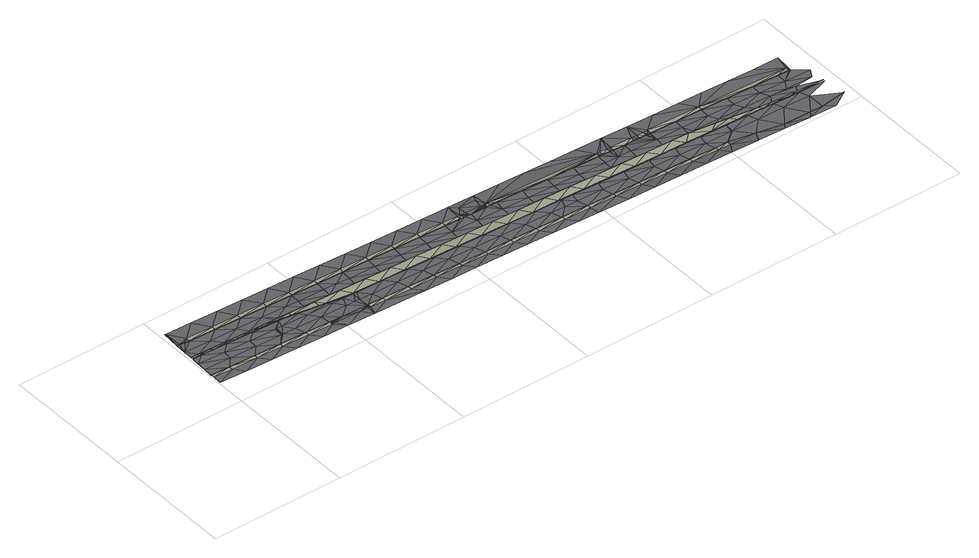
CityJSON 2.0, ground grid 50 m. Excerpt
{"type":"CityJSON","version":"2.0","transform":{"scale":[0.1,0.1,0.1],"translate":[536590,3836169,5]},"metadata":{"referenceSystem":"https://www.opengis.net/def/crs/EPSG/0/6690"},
"CityObjects":{
"road1":{"type":"Road","attributes":{"RoadStructureAttribute.sectionType":"1"},"geometry":[{"type":"MultiSurface","lod":"3","boundaries":[[[0,1,2]],[[3,4,1]],[[5,6,4]],[[7,8,9]],[[10,6,5]],[[11,12,13]],[[2,14,0]],[[1,0,3]],[[15,8,7]],[[5,4,3]],[[16,17,15]],[[18,12,11]],[[17,19,20]],[[20,21,13]],[[22,23,18]],[[7,16,15]],[[9,10,24]],[[24,10,5]],[[25,26,27]],[[28,29,26]],[[27,23,22]],[[30,27,22]],[[9,31,7]],[[25,27,30]],[[18,32,22]],[[28,26,25]],[[24,31,9]],[[16,33,17]],[[22,32,30]],[[34,25,30]],[[35,36,29]],[[25,34,28]],[[29,28,35]],[[11,37,18]],[[32,38,30]],[[11,13,21]],[[18,39,32]],[[30,38,34]],[[28,40,35]],[[17,33,19]],[[32,41,38]],[[3,42,5]],[[21,20,19]],[[28,34,40]],[[34,38,41]],[[43,0,14]],[[41,40,34]],[[41,32,39]],[[18,37,39]],[[21,44,11]],[[31,45,7]],[[3,0,43]],[[43,42,3]],[[42,46,5]],[[47,35,40]],[[16,7,45]],[[24,5,46]],[[39,48,41]],[[11,44,37]],[[49,40,41]],[[50,33,16]],[[33,51,19]],[[37,48,39]],[[24,52,31]],[[45,50,16]],[[43,14,53]],[[48,54,41]],[[50,55,33]],[[21,19,56]],[[21,56,44]],[[52,24,46]],[[52,57,31]],[[40,49,47]],[[44,58,37]],[[49,41,54]],[[45,31,57]],[[33,55,51]],[[56,19,51]],[[43,59,42]],[[53,60,43]],[[37,58,48]],[[57,61,45]],[[62,44,56]],[[46,42,59]],[[59,63,46]],[[49,64,47]],[[65,55,50]],[[55,66,51]],[[50,45,61]],[[52,46,63]],[[48,67,54]],[[44,62,58]],[[54,68,49]],[[61,65,50]],[[65,66,55]],[[59,43,60]],[[58,69,48]],[[52,70,57]],[[53,71,60]],[[66,72,51]],[[56,51,73]],[[70,52,63]],[[57,74,61]],[[70,74,57]],[[49,68,64]],[[62,56,73]],[[62,75,58]],[[48,69,67]],[[68,54,67]],[[73,51,72]],[[76,59,60]],[[61,77,65]],[[78,70,63]],[[65,79,66]],[[80,63,59]],[[81,60,71]],[[58,75,69]],[[74,77,61]],[[82,62,73]],[[66,79,72]],[[83,79,65]],[[68,84,64]],[[70,78,74]],[[78,85,74]],[[78,63,80]],[[78,86,85]],[[69,87,67]],[[62,82,75]],[[88,68,67]],[[77,74,85]],[[76,60,81]],[[83,65,77]],[[75,87,69]],[[80,59,76]],[[77,85,86]],[[71,89,81]],[[86,78,90]],[[79,91,72]],[[90,78,80]],[[87,92,67]],[[82,93,75]],[[73,72,94]],[[73,94,82]],[[68,88,84]],[[95,83,77]],[[90,96,86]],[[93,97,75]],[[83,98,79]],[[86,99,77]],[[67,92,88]],[[94,72,91]],[[100,76,81]],[[95,98,83]],[[89,101,81]],[[76,102,80]],[[93,82,94]],[[103,90,80]],[[75,97,87]],[[79,98,91]],[[94,104,93]],[[95,77,99]],[[88,105,84]],[[99,86,96]],[[87,106,92]],[[90,103,96]],[[107,88,92]],[[93,104,97]],[[81,101,100]],[[76,100,102]],[[98,108,91]],[[103,80,102]],[[95,109,98]],[[97,110,87]],[[111,95,99]],[[101,89,112]],[[113,100,101]],[[114,113,101]],[[115,114,101]],[[116,117,101]],[[118,102,100]],[[119,115,101]],[[117,120,101]],[[120,119,101]],[[100,113,118]],[[104,121,97]],[[111,109,95]],[[113,122,118]],[[94,91,123]],[[113,114,122]],[[114,124,122]],[[114,115,124]],[[115,125,124]],[[125,115,119]],[[119,126,125]],[[120,117,126]],[[119,120,126]],[[127,99,96]],[[94,123,104]],[[116,101,112]],[[128,102,118]],[[88,107,105]],[[128,122,124]],[[103,129,96]],[[87,110,106]],[[92,106,107]],[[97,121,110]],[[118,122,128]],[[103,102,128]],[[117,116,128]],[[98,109,108]],[[123,91,108]],[[124,125,128]],[[126,117,128]],[[125,126,128]],[[130,116,112]],[[111,99,127]],[[104,131,121]],[[123,131,104]],[[132,103,128]],[[111,133,109]],[[109,133,108]],[[107,134,105]],[[127,96,129]],[[135,133,111]],[[121,136,110]],[[128,116,130]],[[135,111,127]],[[110,137,106]],[[103,132,129]],[[106,138,107]],[[131,136,121]],[[133,139,108]],[[129,140,127]],[[136,137,110]],[[130,112,141]],[[137,142,106]],[[135,143,133]],[[144,145,128]],[[123,108,139]],[[132,140,129]],[[123,146,131]],[[128,130,147]],[[140,148,127]],[[132,128,145]],[[134,107,138]],[[135,127,148]],[[149,130,141]],[[128,147,144]],[[150,143,135]],[[106,142,138]],[[132,151,140]],[[123,139,146]],[[130,149,152]],[[130,152,153]],[[130,153,154]],[[130,154,155]],[[130,155,147]],[[151,132,145]],[[149,141,156]],[[156,152,149]],[[133,143,139]],[[157,154,153]],[[156,153,152]],[[131,158,136]],[[156,157,153]],[[157,159,154]],[[155,154,159]],[[156,159,157]],[[151,148,140]],[[155,159,160]],[[147,155,160]],[[160,159,156]],[[161,160,156]],[[147,160,161]],[[150,135,148]],[[144,147,161]],[[156,162,161]],[[162,145,144]],[[144,161,162]],[[163,156,141]],[[164,151,145]],[[146,165,131]],[[136,158,137]],[[138,166,134]],[[151,164,148]],[[167,162,156]],[[168,164,145]],[[169,148,164]],[[137,170,142]],[[131,165,158]],[[148,169,150]],[[142,171,138]],[[167,172,145]],[[145,162,167]],[[158,170,137]],[[164,168,169]],[[143,173,139]],[[167,156,163]],[[168,145,172]],[[170,174,142]],[[175,143,150]],[[169,175,150]],[[165,176,158]],[[146,139,177]],[[146,177,165]],[[168,178,169]],[[138,171,166]],[[175,179,143]],[[171,142,174]],[[158,176,170]],[[177,139,173]],[[163,180,167]],[[181,168,172]],[[167,182,172]],[[143,179,173]],[[163,141,183]],[[165,184,176]],[[177,184,165]],[[169,178,175]],[[171,185,166]],[[183,186,163]],[[176,187,170]],[[168,181,178]],[[170,188,174]],[[189,171,174]],[[184,187,176]],[[163,186,180]],[[179,190,173]],[[181,172,182]],[[167,180,182]],[[187,188,170]],[[188,191,174]],[[175,192,179]],[[178,193,175]],[[177,173,194]],[[177,194,184]],[[171,189,185]],[[181,195,178]],[[193,192,175]],[[174,191,189]],[[194,173,190]],[[186,196,180]],[[197,181,182]],[[180,198,182]],[[179,192,190]],[[199,186,183]],[[184,200,187]],[[194,200,184]],[[178,195,193]],[[187,201,188]],[[202,185,189]],[[181,197,195]],[[188,203,191]],[[191,204,189]],[[200,201,187]],[[186,199,196]],[[192,205,190]],[[197,182,198]],[[180,196,198]],[[201,203,188]],[[199,183,206]],[[203,207,191]],[[193,208,192]],[[195,209,193]],[[194,190,210]],[[194,210,200]],[[202,189,204]],[[211,195,197]],[[209,208,193]],[[191,207,204]],[[210,190,205]],[[199,212,196]],[[213,197,198]],[[196,212,198]],[[206,214,199]],[[192,208,205]],[[200,215,201]],[[210,215,200]],[[195,211,209]],[[212,216,198]],[[201,217,203]],[[218,202,204]],[[197,213,211]],[[203,219,207]],[[220,204,207]],[[215,217,201]],[[199,214,212]],[[208,221,205]],[[213,198,216]],[[217,219,203]],[[214,206,222]],[[219,223,207]],[[224,208,209]],[[211,224,209]],[[210,205,225]],[[210,225,215]],[[213,226,211]],[[218,204,220]],[[224,227,208]],[[220,207,223]],[[225,205,221]],[[214,228,212]],[[229,213,216]],[[212,228,216]],[[208,227,221]],[[230,214,222]],[[215,231,217]],[[225,231,215]],[[211,226,224]],[[228,232,216]],[[217,233,219]],[[234,218,220]],[[213,229,226]],[[219,235,223]],[[223,236,220]],[[231,233,217]],[[214,230,228]],[[227,237,221]],[[229,216,232]],[[222,238,230]],[[233,235,219]],[[235,239,223]],[[224,240,227]],[[226,241,224]],[[225,221,242]],[[225,242,231]],[[220,236,234]],[[229,243,226]],[[241,240,224]],[[236,223,239]],[[242,221,237]],[[230,244,228]],[[245,229,232]],[[228,246,232]],[[227,240,237]],[[247,230,238]],[[231,248,233]],[[242,248,231]],[[226,243,241]],[[235,249,239]],[[250,234,236]],[[239,251,236]],[[229,245,243]],[[235,233,252]],[[248,253,233]],[[230,247,244]],[[240,254,237]],[[245,232,246]],[[228,244,246]],[[238,255,247]],[[235,252,249]],[[233,256,252]],[[251,239,249]],[[257,240,241]],[[250,236,251]],[[243,257,241]],[[233,253,256]],[[242,237,254]],[[252,256,249]],[[249,258,251]],[[242,259,248]],[[245,260,243]],[[258,249,256]],[[251,258,250]],[[257,261,240]],[[262,263,258]],[[258,256,262]],[[263,264,258]],[[264,265,258]],[[265,266,258]],[[266,267,258]],[[242,254,259]],[[258,268,250]],[[253,269,256]],[[247,270,244]],[[269,263,262]],[[271,245,246]],[[244,270,246]],[[269,264,263]],[[262,256,269]],[[269,265,264]],[[240,261,254]],[[258,267,268]],[[272,247,255]],[[269,266,265]],[[269,267,266]],[[248,273,253]],[[259,273,248]],[[243,260,257]],[[268,274,250]],[[253,275,269]],[[276,267,269]],[[270,277,246]],[[245,271,260]],[[268,267,276]],[[278,279,269]],[[280,278,269]],[[279,276,269]],[[281,280,269]],[[282,281,269]],[[283,282,269]],[[273,284,253]],[[247,272,270]],[[261,285,254]],[[271,246,277]],[[269,275,283]],[[268,276,286]],[[253,284,275]],[[272,255,287]],[[288,261,257]],[[260,288,257]],[[280,289,278]],[[278,289,279]],[[268,286,274]],[[259,254,285]],[[289,276,279]],[[281,289,280]],[[282,289,281]],[[289,282,283]],[[289,283,275]],[[259,290,273]],[[276,289,286]],[[271,291,260]],[[275,292,289]],[[275,293,292]],[[286,289,274]],[[288,294,261]],[[275,284,293]],[[259,285,290]],[[293,295,292]],[[284,295,293]],[[272,296,270]],[[297,271,277]],[[270,298,277]],[[289,292,299]],[[295,299,292]],[[261,294,285]],[[300,272,287]],[[273,301,284]],[[289,302,274]],[[288,260,291]],[[299,303,289]],[[301,273,290]],[[284,304,295]],[[271,297,291]],[[295,305,299]],[[301,304,284]],[[272,300,296]],[[294,306,285]],[[297,277,298]],[[270,296,298]],[[304,305,295]],[[300,287,307]],[[305,303,299]],[[308,294,288]],[[291,308,288]],[[290,285,309]],[[290,309,301]],[[297,310,291]],[[311,297,298]],[[308,312,294]],[[289,313,302]],[[309,285,306]],[[300,314,296]],[[296,314,298]],[[294,312,306]],[[315,300,307]],[[301,316,304]],[[309,316,301]],[[310,297,311]],[[291,310,308]],[[314,317,298]],[[304,318,305]],[[289,303,319]],[[311,298,317]],[[305,319,303]],[[316,318,304]],[[315,307,320]],[[300,315,314]],[[312,321,306]],[[311,322,310]],[[319,323,289]],[[310,324,308]],[[318,325,305]],[[322,311,317]],[[326,312,308]],[[322,324,310]],[[309,306,321]],[[309,327,316]],[[324,326,308]],[[305,325,319]],[[326,328,312]],[[329,315,320]],[[309,321,327]],[[330,314,315]],[[289,323,313]],[[314,331,317]],[[332,322,317]],[[312,328,321]],[[322,332,324]],[[316,333,318]],[[327,333,316]],[[318,334,325]],[[325,335,319]],[[324,336,326]],[[333,334,318]],[[315,329,330]],[[328,337,321]],[[329,320,338]],[[314,330,331]],[[332,317,331]],[[336,324,332]],[[334,335,325]],[[335,339,319]],[[340,328,326]],[[327,321,341]],[[323,342,313]],[[327,341,333]],[[340,343,328]],[[340,326,336]],[[341,321,337]],[[329,344,330]],[[330,344,331]],[[345,332,331]],[[346,329,338]],[[328,343,337]],[[332,345,336]],[[323,319,339]],[[333,347,334]],[[344,348,331]],[[347,333,341]],[[334,349,335]],[[335,350,339]],[[336,351,340]],[[347,349,334]],[[344,329,346]],[[343,352,337]],[[345,331,348]],[[323,353,342]],[[346,338,354]],[[351,336,345]],[[349,350,335]],[[350,355,339]],[[356,343,340]],[[341,337,357]],[[347,341,357]],[[356,358,343]],[[356,340,351]],[[339,355,323]],[[357,337,352]],[[354,359,346]],[[346,360,344]],[[344,361,348]],[[362,345,348]],[[343,358,352]],[[347,363,349]],[[345,362,351]],[[355,350,364]],[[364,323,355]],[[350,365,364]],[[349,363,350]],[[323,364,365]],[[350,366,365]],[[323,367,353]],[[368,347,357]],[[323,365,369]],[[350,363,366]],[[366,370,365]],[[371,369,365]],[[351,372,356]],[[347,368,363]],[[370,371,365]],[[366,363,373]],[[360,346,359]],[[366,373,370]],[[358,374,352]],[[344,360,361]],[[362,348,361]],[[359,354,375]],[[373,376,370]],[[372,351,362]],[[323,369,367]],[[373,363,377]],[[378,358,356]],[[373,377,376]],[[371,370,379]],[[370,376,379]],[[368,380,363]],[[369,371,367]],[[357,352,381]],[[363,382,377]],[[372,378,356]],[[377,382,376]],[[371,379,367]],[[383,379,376]],[[368,357,381]],[[378,384,358]],[[382,383,376]],[[363,380,382]],[[381,352,374]],[[375,385,359]],[[359,386,360]],[[360,387,361]],[[388,362,361]],[[383,389,379]],[[379,389,367]],[[358,384,374]],[[362,388,372]],[[368,390,380]],[[381,390,368]],[[382,391,383]],[[380,392,382]],[[389,393,367]],[[388,394,372]],[[382,395,391]],[[389,383,391]],[[390,392,380]],[[386,359,385]],[[384,396,374]],[[360,386,387]],[[388,361,387]],[[375,397,385]],[[382,392,395]],[[378,372,394]],[[395,398,391]],[[389,391,398]],[[399,384,378]],[[395,400,398]],[[392,400,395]],[[389,398,401]],[[381,374,402]],[[394,399,378]],[[400,403,398]],[[389,401,393]],[[392,404,400]],[[401,398,403]],[[390,381,402]],[[399,405,384]],[[400,404,403]],[[393,401,406]],[[401,403,406]],[[402,374,396]],[[404,407,403]],[[392,408,404]],[[385,409,386]],[[386,410,387]],[[411,388,387]],[[406,403,407]],[[404,408,407]],[[406,412,393]],[[413,385,397]],[[392,414,408]],[[384,405,396]],[[408,415,407]],[[392,416,414]],[[408,414,415]],[[406,407,412]],[[407,415,412]],[[414,417,415]],[[414,416,417]],[[412,415,417]],[[390,418,392]],[[402,418,390]],[[412,419,393]],[[394,388,411]],[[392,420,416]],[[416,421,417]],[[411,422,394]],[[421,412,417]],[[394,422,399]],[[405,423,396]],[[418,420,392]],[[385,413,409]],[[386,409,410]],[[411,387,410]],[[402,396,424]],[[413,397,425]],[[420,426,416]],[[427,405,399]],[[424,396,423]],[[418,402,424]],[[422,427,399]],[[413,428,409]],[[425,429,413]],[[405,430,423]],[[409,431,410]],[[416,426,421]],[[427,430,405]],[[432,418,424]],[[421,433,412]],[[418,432,420]],[[411,410,431]],[[412,433,419]],[[413,429,428]],[[411,434,422]],[[431,409,428]],[[431,434,411]],[[424,435,432]],[[436,428,429]],[[430,437,423]],[[428,438,431]],[[438,428,436]],[[432,439,420]],[[420,439,426]],[[424,423,435]],[[434,431,438]],[[434,440,422]],[[422,440,427]],[[441,436,429]],[[429,425,442]],[[436,443,438]],[[433,444,419]],[[435,423,437]],[[439,445,426]],[[421,426,445]],[[446,430,427]],[[438,447,434]],[[448,433,421]],[[449,432,435]],[[441,429,442]],[[432,449,439]],[[430,450,437]],[[440,434,447]],[[447,438,443]],[[448,421,445]],[[446,451,430]],[[446,427,440]],[[436,441,443]],[[441,442,452]],[[435,437,453]],[[435,453,449]],[[430,451,450]],[[447,454,440]],[[453,437,450]],[[433,455,444]],[[456,447,443]],[[449,457,439]],[[439,457,445]],[[453,458,449]],[[440,454,446]],[[445,459,448]],[[460,433,448]],[[461,443,441]],[[441,452,462]],[[451,463,450]],[[447,456,454]],[[457,459,445]],[[464,451,446]],[[454,464,446]],[[453,450,465]],[[466,441,462]],[[449,458,457]],[[456,443,461]],[[461,441,466]],[[460,448,459]],[[464,467,451]],[[453,465,458]],[[433,468,455]],[[465,450,463]],[[469,454,456]],[[451,467,463]],[[470,456,461]],[[458,471,457]],[[462,472,466]],[[457,471,459]],[[465,473,458]],[[474,461,466]],[[433,460,475]],[[467,476,463]],[[464,454,469]],[[465,463,477]],[[469,456,470]],[[472,478,466]],[[471,479,459]],[[460,459,479]],[[480,467,464]],[[477,463,476]],[[461,474,470]],[[469,480,464]],[[458,473,471]],[[465,477,473]],[[467,481,476]],[[433,482,468]],[[466,478,474]],[[475,460,479]],[[480,481,467]],[[478,472,483]],[[470,484,469]],[[485,478,483]],[[477,486,473]],[[473,487,471]],[[481,488,476]],[[489,470,474]],[[490,474,478]],[[477,476,486]],[[471,491,479]],[[433,475,482]],[[487,491,471]],[[480,469,484]],[[486,492,473]],[[490,478,485]],[[486,476,488]],[[482,493,468]],[[489,474,490]],[[470,489,484]],[[485,483,494]],[[491,495,479]],[[475,479,495]],[[496,481,480]],[[487,473,492]],[[484,496,480]],[[497,482,475]],[[481,498,488]],[[497,475,495]],[[485,499,490]],[[496,498,481]],[[499,485,494]],[[500,484,489]],[[501,487,492]],[[487,501,491]],[[486,502,492]],[[499,503,490]],[[498,504,488]],[[489,490,503]],[[495,505,497]],[[486,488,502]],[[482,506,493]],[[495,491,507]],[[501,508,491]],[[491,509,507]],[[496,484,500]],[[495,507,505]],[[482,497,505]],[[491,508,509]],[[507,509,505]],[[482,505,510]],[[505,509,510]],[[482,510,506]]],"semantics":{"surfaces":[{"type":"TrafficArea","function":"2000"},{"type":"AuxiliaryTrafficArea","function":"5000"},{"type":"AuxiliaryTrafficArea","function":"2000"},{"type":"TrafficArea","function":"1010"},{"type":"TrafficArea","function":"1000"},{"type":"AuxiliaryTrafficArea","function":"3000"}],"values":[0,1,2,3,3,4,0,1,4,2,5,3,5,5,3,4,3,3,2,2,2,2,3,2,3,2,3,5,2,2,0,2,0,3,2,4,3,2,0,5,2,2,5,0,0,0,0,2,3,4,3,1,1,2,0,4,3,2,3,1,5,5,3,3,4,0,2,5,5,4,3,3,0,3,1,3,5,5,1,0,3,3,4,2,2,0,5,5,4,3,2,3,1,4,5,1,3,3,0,5,5,3,3,3,0,4,3,2,1,5,1,4,3,5,2,0,3,3,4,5,5,0,3,3,3,3,2,3,1,3,1,4,3,2,3,0,3,5,3,2,3,5,4,0,4,3,3,5,3,1,5,1,5,0,2,4,3,3,5,4,4,0,3,2,3,1,3,1,2,5,3,5,3,4,0,0,0,0,0,2,0,0,0,2,3,5,2,5,2,2,2,2,2,2,2,2,3,4,0,0,0,0,3,2,1,3,0,3,0,5,5,0,0,0,0,4,3,4,3,5,5,0,3,5,3,0,4,2,3,1,3,5,3,3,0,2,5,0,5,3,4,0,3,3,0,4,0,0,5,1,3,5,0,0,0,0,0,3,0,0,5,2,0,3,0,2,2,0,3,2,2,0,0,2,4,2,0,2,2,0,3,4,3,0,3,1,3,3,2,3,4,1,2,2,3,3,5,1,3,2,5,4,3,5,4,3,0,5,1,3,5,1,3,2,5,0,3,4,4,0,0,3,3,2,1,3,1,5,3,2,3,2,5,4,5,4,0,3,5,1,5,1,3,2,5,0,3,4,4,3,0,3,2,1,3,1,5,3,2,3,0,2,5,4,5,4,0,3,5,1,5,1,3,2,0,5,3,4,4,2,3,0,3,2,1,3,1,5,3,3,0,2,5,4,5,4,3,0,5,1,5,1,3,2,5,0,3,4,4,2,3,0,3,2,1,3,1,5,3,0,3,2,5,4,5,4,0,3,5,1,5,1,3,2,5,0,3,4,4,2,0,1,3,3,3,1,5,3,2,0,2,3,1,5,0,4,3,5,2,1,4,3,1,0,5,1,1,1,1,1,1,5,0,3,1,0,3,2,0,0,0,5,0,0,0,0,3,4,4,0,3,0,2,3,0,0,0,0,0,0,0,3,1,5,3,0,0,3,0,5,4,1,1,0,5,1,1,1,1,1,4,0,3,1,2,0,5,3,5,2,3,1,3,2,1,2,5,0,3,0,4,1,4,3,3,2,3,1,5,3,2,3,0,2,5,4,5,4,3,3,5,0,5,1,2,5,0,3,4,3,4,2,3,1,3,2,3,0,1,5,3,1,4,3,3,5,3,5,4,4,2,5,0,5,1,0,2,3,5,3,3,4,3,2,4,3,1,5,0,2,3,3,3,2,5,5,0,4,5,4,5,1,2,3,0,5,3,1,3,2,4,3,2,4,3,1,5,3,0,0,3,3,2,5,5,4,5,4,1,5,0,1,2,3,5,3,3,2,1,2,3,0,2,0,4,0,3,2,1,4,3,1,3,1,2,5,2,3,0,2,3,0,3,5,2,0,0,3,0,5,3,4,2,0,1,4,5,2,3,5,0,1,2,3,1,0,5,3,3,4,2,3,0,3,2,1,3,1,5,2,3,0,3,4,2,0,5,2,3,0,5,4,2,0,3,1,4,5,2,0,1,5,2,3,1,2,3,0,2,0,0,3,5,2,3,2,0,0,2,2,1,3,4,0,3,3,2,3,1,4,5,3,1,2,3,5,0,3,5,5,4,4,1,0,5,2,2,5,4,1,3,3,0,1,3,2,3,4,0,5,2,2,3,3,5,3,3,4,0,0,2,0,5,3,2,5,3,1,4,0,3,5,3,3,2,5,4,2,0,5,4,5,3,5,0,3,3,3,4,4,2,1,2,0,5,3,3,5,4,5,0,3,3,2,2,5,4,0,5,3,5,3,3,0,3,4,2,1,5,4,5,3,0,3,2,5,5,3,4,3,4,5,0,2,2,5,0,3,0,4,3,5,3,2,5,3,1,3,4,4,2,5,0,3,3,0,3,2,5,3,4,1,5,2,2,5,0,3,3,3,4,2,5,3,2,5,0,3,3,3,4,2,1,3,2,0,0,0]}}]}
},
"vertices":[
[75,142,12],[6,145,13],[4,111,14],[75,157,12],[6,160,12],[75,157,10],[6,160,10],[42,257,13],[10,258,13],[9,230,12],[8,197,11],[40,268,13],[11,269,12],[11,268,12],[106,107,13],[11,260,13],[87,257,13],[11,260,14],[12,303,12],[87,264,14],[11,268,14],[87,264,12],[22,343,11],[14,345,11],[108,193,11],[22,345,13],[14,347,13],[14,345,13],[22,345,12],[14,347,12],[22,343,13],[109,226,12],[40,340,11],[87,257,14],[40,342,13],[19,410,13],[17,412,13],[112,299,12],[40,340,13],[58,339,11],[59,354,13],[58,339,13],[175,153,12],[174,138,12],[140,264,13],[142,253,13],[175,153,10],[118,406,14],[158,335,11],[159,350,13],[187,253,13],[187,261,14],[208,189,11],[206,102,13],[158,335,13],[187,253,14],[187,261,13],[209,222,12],[212,295,12],[275,149,12],[274,134,12],[242,249,13],[240,260,13],[275,149,10],[218,402,14],[243,251,13],[243,251,14],[258,331,13],[258,346,13],[258,331,11],[307,185,11],[306,98,13],[286,257,14],[286,257,13],[309,218,12],[312,291,12],[375,145,12],[342,245,13],[313,185,11],[343,247,14],[375,145,10],[374,130,12],[340,256,13],[343,247,13],[318,398,14],[314,217,12],[334,217,12],[358,326,11],[358,342,14],[406,94,13],[363,183,11],[387,253,15],[358,326,13],[350,256,13],[387,253,13],[393,240,13],[434,213,12],[404,288,12],[393,240,14],[416,235,12],[467,141,12],[466,126,12],[467,141,10],[463,179,11],[450,252,13],[418,394,14],[458,323,12],[458,338,13],[487,248,15],[492,226,14],[458,323,10],[492,226,12],[505,90,13],[469,141,12],[472,140,12],[474,138,12],[476,126,12],[476,131,12],[469,141,10],[475,136,12],[476,133,12],[454,285,12],[472,140,11],[487,248,13],[474,138,11],[475,136,11],[476,133,11],[515,220,12],[517,139,10],[534,210,12],[576,122,12],[550,247,13],[562,175,11],[517,222,14],[518,390,14],[517,222,12],[554,281,12],[558,318,11],[558,333,13],[587,244,15],[574,208,12],[605,86,13],[558,318,13],[616,208,14],[614,135,10],[617,135,10],[587,244,13],[612,134,11],[614,206,12],[606,120,12],[616,208,12],[596,174,11],[607,127,12],[607,128,12],[608,130,11],[610,132,11],[616,120,12],[608,130,12],[603,279,12],[610,132,12],[612,134,12],[614,135,12],[617,135,12],[674,117,12],[612,173,11],[649,243,13],[618,385,14],[675,133,12],[662,171,11],[628,206,12],[657,314,11],[658,329,14],[675,133,10],[687,240,15],[657,314,13],[716,204,12],[653,277,12],[687,240,13],[728,202,12],[716,204,14],[774,128,12],[762,167,11],[774,128,10],[805,77,13],[749,239,13],[718,380,14],[774,113,12],[753,273,12],[757,310,12],[758,325,14],[787,236,15],[757,310,14],[815,200,14],[815,200,12],[787,236,13],[827,197,12],[874,124,12],[862,163,11],[874,124,10],[874,109,13],[849,235,13],[853,269,13],[817,375,15],[857,306,12],[858,321,15],[887,232,15],[905,73,13],[857,306,14],[915,195,14],[915,195,12],[887,232,14],[927,193,12],[974,120,12],[962,159,11],[974,105,13],[949,231,14],[974,120,10],[953,264,13],[917,371,15],[957,302,12],[958,317,15],[986,227,16],[1005,69,14],[957,302,14],[1015,191,13],[986,227,14],[1027,189,12],[1015,191,14],[1074,116,12],[1062,154,11],[1074,101,13],[1049,227,14],[1074,116,10],[1053,260,13],[1017,366,15],[1057,298,12],[1057,313,15],[1086,223,16],[1105,65,14],[1057,298,14],[1115,187,14],[1115,187,13],[1086,223,14],[1127,185,12],[1174,112,13],[1162,150,12],[1174,112,11],[1174,97,13],[1149,222,14],[1114,295,14],[1117,362,16],[1114,310,14],[1114,295,12],[1152,256,13],[1186,219,16],[1205,61,14],[1133,294,12],[1215,183,13],[1124,310,13],[1186,219,14],[1227,181,12],[1215,183,14],[1138,295,13],[1139,295,13],[1142,297,13],[1144,300,13],[1145,303,13],[1146,309,13],[1145,340,15],[1157,293,12],[1274,108,13],[1262,146,12],[1274,93,13],[1249,218,14],[1217,358,16],[1217,291,12],[1205,306,14],[1274,108,11],[1205,299,13],[1205,301,14],[1207,296,13],[1209,293,13],[1212,292,13],[1215,291,13],[1252,252,13],[1286,215,16],[1208,337,15],[1304,56,14],[1315,179,13],[1226,306,14],[1286,215,14],[1327,177,12],[1235,290,15],[1235,290,12],[1315,179,14],[1257,289,13],[1374,103,13],[1361,142,12],[1374,103,11],[1257,289,15],[1374,88,13],[1349,214,14],[1317,354,16],[1357,285,15],[1352,248,13],[1357,285,13],[1386,211,16],[1404,52,14],[1415,175,13],[1386,211,14],[1427,172,13],[1413,140,12],[1415,175,15],[1417,350,16],[1474,99,13],[1473,84,13],[1449,210,14],[1474,99,11],[1452,244,13],[1457,281,15],[1478,49,14],[1486,207,16],[1463,138,12],[1659,287,13],[1469,171,13],[1457,281,12],[1515,171,13],[1486,207,14],[1515,171,15],[1573,80,14],[1573,95,13],[1573,95,11],[1562,134,12],[1548,206,14],[1552,240,13],[1556,277,13],[1569,166,13],[1586,202,16],[1596,43,15],[1556,277,15],[1614,166,13],[1586,202,15],[1517,346,15],[1614,166,15],[1673,91,13],[1662,129,12],[1673,76,14],[1648,202,14],[1673,91,11],[1652,235,13],[1656,273,12],[1669,162,13],[1686,198,16],[1617,343,15],[1698,38,16],[1656,273,15],[1714,162,14],[1686,198,15],[1714,162,15],[1773,72,14],[1773,87,14],[1773,87,12],[1762,125,13],[1702,233,14],[1658,272,15],[1670,272,15],[1670,272,12],[1716,338,15],[1748,197,14],[1670,287,15],[1698,271,14],[1699,286,15],[1769,158,14],[1698,271,12],[1785,194,16],[1798,34,16],[1712,270,14],[1712,270,12],[1814,158,14],[1712,285,14],[1752,231,14],[1785,194,15],[1756,268,12],[1756,268,14],[1814,158,15],[1873,68,14],[1873,83,14],[1873,83,12],[1862,121,13],[1793,282,14],[1848,193,15],[1792,267,15],[1852,227,14],[1816,334,16],[1869,154,14],[1792,267,12],[1885,190,17],[1898,30,18],[1814,266,15],[1914,154,14],[1814,266,13],[1815,281,15],[1885,190,15],[1839,265,15],[1839,265,13],[1914,154,16],[1840,280,15],[1845,265,15],[1845,265,13],[1973,78,14],[1973,78,12],[1962,117,13],[1855,279,18],[1973,63,15],[1854,264,13],[1854,264,15],[1856,264,13],[1856,264,15],[1948,189,15],[1916,330,16],[1952,223,15],[1956,260,16],[1969,150,14],[1948,187,17],[1948,187,16],[1999,26,17],[1956,260,14],[2014,150,14],[2019,77,15],[2018,62,15],[2014,150,16],[2019,77,13],[1969,188,16],[2056,271,18],[2062,113,14],[2047,173,16],[2020,77,15],[2047,173,18],[2020,77,13],[2052,219,15],[2069,146,14],[2118,58,15],[2099,22,17],[2118,58,13],[2016,325,17],[2056,256,14],[2114,146,15],[2067,113,14],[2056,256,16],[2069,184,16],[2097,166,18],[2114,146,16],[2102,22,16],[2097,166,17],[2153,142,15],[2107,322,18],[2167,108,14],[2152,214,16],[2169,180,16],[2156,252,15],[2156,252,17],[2218,38,13],[2202,17,18],[2196,153,18],[2214,141,15],[2196,153,17],[2218,38,15],[2214,141,17],[2207,317,18],[2253,138,15],[2267,104,15],[2252,210,16],[2301,12,16],[2269,176,17],[2318,34,14],[2256,247,17],[2251,145,19],[2251,145,17],[2318,34,16],[2256,247,15],[2314,137,16],[2314,137,17],[2396,256,18],[2304,12,17],[2353,134,15],[2368,32,17],[2351,141,17],[2331,173,17],[2351,141,19],[2367,100,15],[2368,32,15],[2352,206,16],[2362,162,17],[2307,313,18],[2404,8,17],[2355,243,15],[2414,133,16],[2355,243,18],[2414,133,18],[2467,47,16],[2453,129,16],[2431,169,17],[2451,136,17],[2467,47,14],[2451,136,19],[2395,241,18],[2406,309,19],[2395,241,15],[2452,202,16],[2402,241,15],[2402,256,18]
]}
